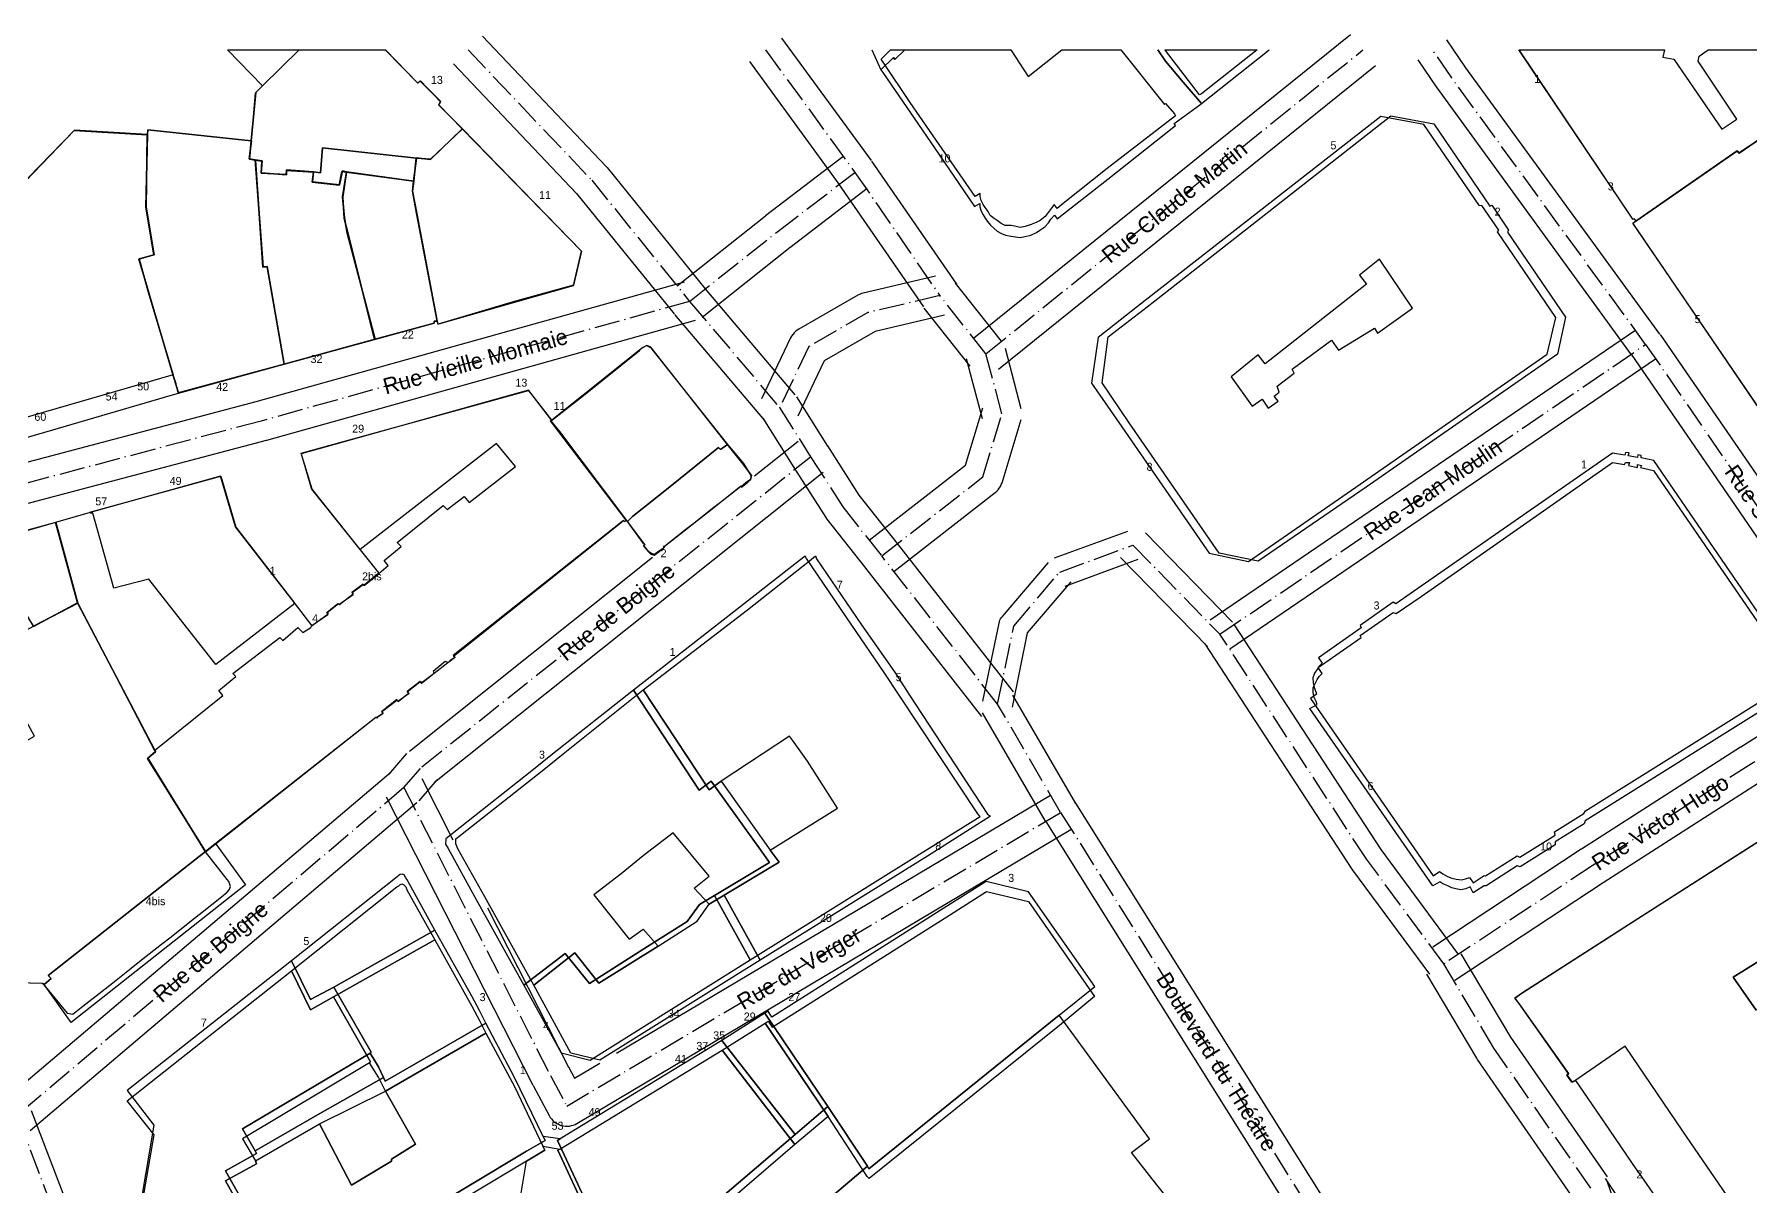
# Model space of a CAD drawing. Header units: metres. Extents: x 1927837 to 1928448, y 4266568 to 4267119.
# Drawn here: x 1928034.6 to 1928206.1, y 4267003.2 to 4267118.4 of the extents above; entities that cross this region are included whole.
import ezdxf
from ezdxf.enums import TextEntityAlignment as Align

# ---------------------------------------------------------------- set-up
doc = ezdxf.new("R2010")
doc.units = ezdxf.units.M
doc.linetypes.add('DASHDOT', pattern=[3.556, 2.54, -0.508, 0, -0.508])
for name, color, linetype in [('BAT_BATI', 8, 'CONTINUOUS'), ('CAD_LIMITE', 94, 'CONTINUOUS'), ('TXT_ADRESSE', 8, 'CONTINUOUS'), ('TXT_VOIE', 7, 'CONTINUOUS'), ('VOI_AXE', 1, 'DASHDOT'), ('VOI_BORDURE', 7, 'CONTINUOUS')]:
    doc.layers.add(name, color=color, linetype=linetype)

msp = doc.modelspace()

# ---------------------------------------------------------------- linework, layer by layer
at = {"layer": 'BAT_BATI'}
for points in [[(1928057.36, 4267113.21), (1928053.86, 4267116.8), (1928061.04, 4267116.8)], [(1928072.87, 4267113.5), (1928073.17, 4267113.7), (1928075.17, 4267111.59), (1928075.07, 4267111.39), (1928074.97, 4267111.29), (1928077.37, 4267108.89), (1928074.17, 4267105.89), (1928072.77, 4267105.99), (1928063.36, 4267107), (1928063.16, 4267104.5), (1928062.46, 4267104.6), (1928059.76, 4267104.8), (1928059.76, 4267104.3), (1928057.25, 4267104.51), (1928057.35, 4267105.71), (1928056.65, 4267105.81), (1928056.05, 4267105.91), (1928056.26, 4267107.71), (1928056.66, 4267112.51), (1928057.36, 4267113.21), (1928061.04, 4267116.8), (1928069.67, 4267116.8)], [(1928147.53, 4267111.33), (1928147.63, 4267111.43), (1928148.53, 4267110.42), (1928148.63, 4267110.22), (1928141.82, 4267104.93), (1928137.41, 4267101.43), (1928136.81, 4267100.93), (1928136.51, 4267101.33), (1928136.21, 4267100.93), (1928135.91, 4267100.53), (1928135.61, 4267100.13), (1928135.11, 4267099.73), (1928134.71, 4267099.53), (1928134.21, 4267099.33), (1928133.61, 4267099.13), (1928133.11, 4267099.03), (1928132.71, 4267099.13), (1928132.21, 4267099.23), (1928131.61, 4267099.23), (1928131.21, 4267099.43), (1928130.81, 4267099.73), (1928130.51, 4267099.93), (1928130.11, 4267100.23), (1928129.91, 4267100.63), (1928129.61, 4267101.04), (1928129.41, 4267101.33), (1928129.21, 4267101.74), (1928129.11, 4267102.14), (1928129.11, 4267102.44), (1928128.61, 4267102.14), (1928125.01, 4267107.34), (1928122.11, 4267111.55), (1928119.41, 4267115.56), (1928119.21, 4267115.86), (1928120.15, 4267116.8), (1928132.18, 4267116.8), (1928133.92, 4267114.14), (1928137.29, 4267116.8), (1928143.18, 4267116.8)], [(1928151.23, 4267112.42), (1928151.03, 4267112.32), (1928147.64, 4267116.73), (1928147.59, 4267116.8), (1928156.79, 4267116.8)], [(1928211.58, 4267111.07), (1928208.07, 4267108.57), (1928204.97, 4267106.47), (1928204.77, 4267106.67), (1928194.66, 4267099.67), (1928194.56, 4267099.87), (1928194.36, 4267099.87), (1928183, 4267116.8), (1928197.53, 4267116.8), (1928197.37, 4267116.08), (1928198.47, 4267115.88), (1928203.27, 4267108.87), (1928204.77, 4267109.87), (1928200.88, 4267115.68), (1928200.98, 4267116.18), (1928201.9, 4267116.8), (1928207.73, 4267116.8)], [(1928056.26, 4267107.71), (1928056.05, 4267105.91), (1928056.65, 4267105.81), (1928057.44, 4267095.1), (1928057.84, 4267095.1), (1928059.54, 4267085.39), (1928048.93, 4267082.5), (1928048.73, 4267083.4), (1928048.43, 4267084.3), (1928046.03, 4267092.31), (1928045.83, 4267093.01), (1928045.04, 4267095.91), (1928046.54, 4267096.31), (1928045.74, 4267101.11), (1928045.85, 4267108.32), (1928045.95, 4267108.82)], [(1928089.27, 4267096.67), (1928088.47, 4267093.27), (1928082.66, 4267091.67), (1928074.95, 4267089.38), (1928074.85, 4267089.68), (1928072.76, 4267100.49), (1928072.36, 4267102.69), (1928072.46, 4267103.69), (1928072.77, 4267105.99), (1928074.17, 4267105.89), (1928077.37, 4267108.89)], [(1928145.81, 4267091.11), (1928150.42, 4267094.71), (1928170.15, 4267110.2), (1928174.45, 4267109.4), (1928180.05, 4267101.19), (1928180.25, 4267101.29), (1928181.94, 4267098.78), (1928181.84, 4267098.58), (1928187.64, 4267090.07), (1928186.84, 4267086.37), (1928167.71, 4267073.08), (1928156.89, 4267065.68), (1928152.99, 4267066.49), (1928144, 4267079.5), (1928141.3, 4267083.51), (1928141.9, 4267088.11)], [(1928072.77, 4267105.99), (1928072.46, 4267103.69), (1928065.76, 4267104.6), (1928065.36, 4267104.7), (1928065.06, 4267103.3), (1928062.36, 4267103.6), (1928062.46, 4267104.6), (1928063.16, 4267104.5), (1928063.36, 4267107)], [(1928057.35, 4267105.71), (1928057.25, 4267104.51), (1928059.76, 4267104.3), (1928059.76, 4267104.8), (1928062.46, 4267104.6), (1928062.36, 4267103.6), (1928065.06, 4267103.3), (1928065.36, 4267104.7), (1928065.76, 4267104.6), (1928065.36, 4267102.1), (1928065.56, 4267100), (1928065.85, 4267098.49), (1928068.65, 4267087.88), (1928059.54, 4267085.39), (1928057.84, 4267095.1), (1928057.44, 4267095.1), (1928056.65, 4267105.81)], [(1928072.46, 4267103.69), (1928072.36, 4267102.69), (1928072.76, 4267100.49), (1928074.85, 4267089.68), (1928074.55, 4267089.68), (1928074.55, 4267089.48), (1928068.65, 4267087.88), (1928065.85, 4267098.49), (1928065.56, 4267100), (1928065.36, 4267102.1), (1928065.76, 4267104.6)], [(1928156.31, 4267081.19), (1928157.31, 4267081.89), (1928157.91, 4267080.99), (1928158.91, 4267081.69), (1928158.51, 4267082.19), (1928159.01, 4267082.59), (1928158.81, 4267083.19), (1928160.51, 4267084.49), (1928160.31, 4267084.89), (1928164.22, 4267087.79), (1928164.92, 4267086.79), (1928168.53, 4267088.99), (1928168.83, 4267088.49), (1928172.33, 4267090.99), (1928169.03, 4267095.89), (1928167.03, 4267094.29), (1928167.73, 4267093.39), (1928157.61, 4267085.4), (1928156.91, 4267086.3), (1928154.21, 4267084.1)], [(1928103.86, 4267077.34), (1928103.16, 4267076.84), (1928102.96, 4267077.04), (1928098.26, 4267073.24), (1928094.35, 4267070.14), (1928093.85, 4267069.64), (1928093.75, 4267069.74), (1928087.05, 4267078.66), (1928086.15, 4267079.76), (1928086.25, 4267079.76), (1928089.46, 4267082.26), (1928095.07, 4267086.76), (1928095.37, 4267087.06), (1928095.77, 4267087.26), (1928096.17, 4267087.06)], [(1928086.25, 4267079.76), (1928086.15, 4267079.76), (1928087.05, 4267078.66), (1928093.75, 4267069.74), (1928093.55, 4267069.64), (1928093.45, 4267069.74), (1928076.42, 4267056.25), (1928076.62, 4267056.05), (1928076.12, 4267055.75), (1928075.92, 4267055.55), (1928075.62, 4267055.65), (1928074.42, 4267054.65), (1928074.52, 4267054.45), (1928073.32, 4267053.55), (1928073.12, 4267053.65), (1928071.82, 4267052.65), (1928072.02, 4267052.45), (1928070.91, 4267051.65), (1928070.81, 4267051.85), (1928069.31, 4267050.65), (1928069.41, 4267050.45), (1928069.11, 4267050.25), (1928068.81, 4267050.05), (1928068.71, 4267050.05), (1928051.68, 4267036.66), (1928045.89, 4267045.97), (1928046.69, 4267046.67), (1928046.59, 4267046.77), (1928053.4, 4267052.27), (1928053, 4267052.77), (1928054.7, 4267054.17), (1928054.4, 4267054.47), (1928059.11, 4267058.07), (1928059.41, 4267057.77), (1928060.91, 4267059.07), (1928061.41, 4267058.57), (1928062.21, 4267059.07), (1928062.31, 4267059.27), (1928063.92, 4267060.37), (1928063.82, 4267060.57), (1928064.92, 4267061.47), (1928065.02, 4267061.37), (1928066.42, 4267062.36), (1928066.32, 4267062.56), (1928067.42, 4267063.36), (1928067.52, 4267063.26), (1928069.02, 4267064.46), (1928069.23, 4267064.66), (1928069.93, 4267065.26), (1928069.53, 4267065.76), (1928071.23, 4267067.16), (1928070.83, 4267067.56), (1928075.44, 4267071.26), (1928075.84, 4267070.86), (1928077.54, 4267072.16), (1928078.04, 4267071.56), (1928082.65, 4267075.16), (1928080.75, 4267077.46), (1928067.13, 4267066.87), (1928062.33, 4267072.88), (1928061.23, 4267076.48), (1928083.95, 4267082.76)], [(1928105.46, 4267075.44), (1928105.96, 4267074.64), (1928106.26, 4267074.24), (1928106.16, 4267073.84), (1928105.86, 4267073.64), (1928105.26, 4267073.14), (1928105.16, 4267073.14), (1928103.16, 4267071.54), (1928102.36, 4267070.94), (1928100.35, 4267069.34), (1928099.55, 4267068.74), (1928097.55, 4267067.14), (1928097.45, 4267067.14), (1928097.55, 4267067.04), (1928096.95, 4267066.64), (1928096.55, 4267066.34), (1928096.25, 4267066.44), (1928095.95, 4267066.64), (1928095.45, 4267067.24), (1928095.55, 4267067.34), (1928095.45, 4267067.44), (1928093.85, 4267069.64), (1928094.35, 4267070.14), (1928098.26, 4267073.24), (1928102.96, 4267077.04), (1928103.16, 4267076.84), (1928103.86, 4267077.34)], [(1928054.72, 4267069.08), (1928060.62, 4267061.47), (1928052.7, 4267055.37), (1928046.01, 4267063.88), (1928042.5, 4267062.99), (1928040.41, 4267070.5), (1928040.21, 4267070.5), (1928040.11, 4267070.6), (1928053.22, 4267074.19)], [(1928038.9, 4267061.49), (1928034.49, 4267059.19), (1928029.4, 4267067.5), (1928036.7, 4267069.6)], [(1928103.52, 4267032.31), (1928109.03, 4267035.6), (1928108.13, 4267036.81), (1928114.84, 4267041), (1928111.84, 4267045.71), (1928110.34, 4267047.81), (1928110.04, 4267048.21), (1928103.23, 4267043.71), (1928102.03, 4267042.82), (1928095.43, 4267052.83), (1928105.85, 4267060.83), (1928112.06, 4267065.72), (1928112.66, 4267066.22), (1928112.76, 4267065.92), (1928117.26, 4267059.31), (1928120.56, 4267054.61), (1928122.05, 4267052.3), (1928129.85, 4267040.39), (1928130.15, 4267040.19), (1928123.84, 4267036.19), (1928107.12, 4267025.8)], [(1928046.59, 4267046.77), (1928046.69, 4267046.67), (1928045.89, 4267045.97), (1928051.68, 4267036.66), (1928035.96, 4267024.26), (1928036.26, 4267023.96), (1928035.56, 4267023.36), (1928035.36, 4267023.46), (1928027.95, 4267023.67), (1928022.86, 4267035.28), (1928019.37, 4267042.89), (1928025.97, 4267046.79), (1928027.47, 4267044.19), (1928034.58, 4267048.18), (1928030.19, 4267056.19), (1928030.09, 4267056.79), (1928034.49, 4267059.19), (1928038.9, 4267061.49)], [(1928079.6, 4267032.13), (1928076.91, 4267036.94), (1928076.71, 4267037.44), (1928076.71, 4267037.94), (1928085.32, 4267044.73), (1928087.42, 4267046.43), (1928095.43, 4267052.83), (1928102.03, 4267042.82), (1928103.23, 4267043.71), (1928108.13, 4267036.81), (1928109.03, 4267035.6), (1928103.52, 4267032.31), (1928102.02, 4267031.41), (1928100.52, 4267033.01), (1928102.02, 4267034.21), (1928098.42, 4267038.52), (1928095.42, 4267036.22), (1928093.22, 4267034.42), (1928090.51, 4267032.32), (1928094.01, 4267027.91), (1928095.41, 4267028.91), (1928096.91, 4267027.21), (1928091, 4267023.51), (1928088.6, 4267026.52), (1928084.5, 4267023.32)], [(1928038.26, 4267019.56), (1928035.56, 4267023.36), (1928036.26, 4267023.96), (1928035.96, 4267024.26), (1928051.68, 4267036.66), (1928052.69, 4267037.46), (1928055.68, 4267033.35)], [(1928060.28, 4267024.74), (1928070.8, 4267033.14), (1928071, 4267033.24), (1928071.1, 4267033.34), (1928071.3, 4267033.44), (1928071.5, 4267033.34), (1928071.7, 4267033.14), (1928071.8, 4267032.84), (1928074.59, 4267027.83), (1928064.48, 4267022.14), (1928062.18, 4267020.84)], [(1928088.19, 4267016.51), (1928084.5, 4267023.32), (1928088.6, 4267026.52), (1928091, 4267023.51), (1928096.91, 4267027.21), (1928100.82, 4267029.71), (1928102.02, 4267031.41), (1928103.52, 4267032.31), (1928107.12, 4267025.8), (1928091.1, 4267015.81)], [(1928117.81, 4267004.17), (1928113.91, 4267010.18), (1928107.61, 4267019.49), (1928107.91, 4267019.69), (1928108.31, 4267019.09), (1928126.14, 4267030.38), (1928129.74, 4267032.68), (1928133.94, 4267031.68), (1928140.54, 4267022.16), (1928137.03, 4267019.27), (1928118.01, 4267003.97)], [(1928069.48, 4267013.12), (1928068.98, 4267014.12), (1928068.08, 4267015.53), (1928068.18, 4267015.63), (1928064.48, 4267022.14), (1928074.59, 4267027.83), (1928078.29, 4267021.22), (1928079.09, 4267019.72), (1928079.69, 4267018.52), (1928069.68, 4267012.72)], [(1928209.7, 4267027.4), (1928211.9, 4267024.3), (1928210.5, 4267023.4), (1928206.69, 4267020.8), (1928204.39, 4267024.11)], [(1928049.44, 4266992.03), (1928047.24, 4266996.63), (1928045.25, 4267000.84), (1928046.55, 4267008.34), (1928043.86, 4267011.75), (1928060.28, 4267024.74), (1928062.18, 4267020.84), (1928064.48, 4267022.14), (1928068.18, 4267015.63), (1928068.08, 4267015.53), (1928055.36, 4267007.93), (1928056.66, 4267005.73), (1928056.76, 4267005.43), (1928053.66, 4267003.73), (1928057.45, 4266997.02)], [(1928103.31, 4267016.79), (1928107.61, 4267019.49), (1928113.91, 4267010.18), (1928110.6, 4267007.38)], [(1928053.66, 4267003.73), (1928056.76, 4267005.43), (1928056.66, 4267005.73), (1928063.07, 4267009.43), (1928066.26, 4267003.32), (1928070.27, 4267005.72), (1928070.27, 4267005.92), (1928072.67, 4267007.42), (1928069.68, 4267012.72), (1928079.69, 4267018.52), (1928082.59, 4267013.11), (1928085.38, 4267007.2), (1928085.58, 4267006.8), (1928083.78, 4267005.7), (1928066.76, 4266995.51), (1928066.26, 4266995.61), (1928064.66, 4266998.32), (1928064.06, 4266999.32), (1928063.36, 4267000.42), (1928063.26, 4267000.62), (1928057.45, 4266997.02)], [(1928086.88, 4267006.8), (1928087.08, 4267006.9), (1928103.31, 4267016.79), (1928110.6, 4267007.38), (1928099.09, 4266997.48), (1928092.68, 4266994.29)], [(1928069.68, 4267012.72), (1928072.67, 4267007.42), (1928070.27, 4267005.92), (1928070.27, 4267005.72), (1928066.26, 4267003.32), (1928063.07, 4267009.43)], [(1928088.87, 4266994.99), (1928085.48, 4267000.7), (1928083.08, 4267001.5), (1928083.78, 4267005.7), (1928085.58, 4267006.8), (1928085.38, 4267007.2), (1928087.08, 4267006.9), (1928086.88, 4267006.8), (1928092.68, 4266994.29), (1928089.97, 4266993.09)]]:
    msp.add_lwpolyline(points, close=True, dxfattribs=at)
for points in [[(1928032.83, 4267102.83), (1928038.54, 4267108.73), (1928045.85, 4267108.32), (1928045.74, 4267101.11), (1928046.54, 4267096.31), (1928045.04, 4267095.91), (1928045.83, 4267093.01), (1928046.03, 4267092.31), (1928048.43, 4267084.3), (1928030.81, 4267079.21)], [(1928207.55, 4267080.15), (1928194.36, 4267099.47), (1928194.66, 4267099.67), (1928204.77, 4267106.67), (1928204.97, 4267106.47), (1928208.07, 4267108.57)], [(1928208.62, 4267051.62), (1928189.6, 4267039.73), (1928189.5, 4267039.43), (1928186.59, 4267037.63), (1928186.59, 4267037.33), (1928183.09, 4267035.13), (1928182.79, 4267035.23), (1928179.68, 4267033.24), (1928179.48, 4267033.24), (1928178.38, 4267032.54), (1928178.08, 4267033.14), (1928177.68, 4267032.94), (1928177.18, 4267032.84), (1928176.68, 4267032.94), (1928176.28, 4267033.04), (1928175.88, 4267033.24), (1928175.38, 4267033.44), (1928175.08, 4267033.64), (1928174.38, 4267033.24), (1928162.08, 4267050.97), (1928162.79, 4267051.36), (1928162.69, 4267051.67), (1928162.49, 4267052.07), (1928162.39, 4267052.57), (1928162.39, 4267053.07), (1928162.59, 4267053.47), (1928162.79, 4267053.87), (1928162.99, 4267054.17), (1928163.29, 4267054.47), (1928162.89, 4267055.07), (1928167.19, 4267058.07), (1928167.1, 4267058.27), (1928170.4, 4267060.57), (1928170.7, 4267060.47), (1928173.2, 4267062.16), (1928192.33, 4267075.56), (1928193.53, 4267075.36), (1928193.63, 4267075.55), (1928194.03, 4267075.55), (1928193.93, 4267075.25), (1928194.83, 4267075.05), (1928194.83, 4267075.35), (1928195.23, 4267075.25), (1928195.13, 4267075.05), (1928196.43, 4267074.75), (1928206.83, 4267059.63)], [(1928206.26, 4266987.78), (1928202.26, 4266993.58), (1928200.96, 4266995.49), (1928200.86, 4266995.39), (1928200.46, 4266995.89), (1928200.76, 4266996.09), (1928205.77, 4266999.38), (1928199.37, 4267008.7), (1928193.58, 4267017.21), (1928188.67, 4267013.81), (1928188.27, 4267013.61), (1928187.77, 4267014.31), (1928187.97, 4267014.41), (1928182.97, 4267021.52), (1928182.57, 4267022.02), (1928183.27, 4267022.52), (1928195.29, 4267030.22), (1928224.03, 4267048.61)], [(1928209.7, 4267027.4), (1928204.39, 4267024.11), (1928206.69, 4267020.8)]]:
    msp.add_lwpolyline(points, dxfattribs=at)
at = {"layer": 'CAD_LIMITE'}
for points in [[(1928016.96, 4267116.8), (1928025.37, 4267109.4), (1928026.17, 4267108.71), (1928032.85, 4267102.82), (1928038.58, 4267108.76), (1928045.89, 4267108.35), (1928045.91, 4267108.82), (1928056.24, 4267107.69)], [(1928045.89, 4267108.35), (1928038.58, 4267108.76), (1928032.85, 4267102.82), (1928026.17, 4267108.71), (1928025.37, 4267109.4), (1928016.96, 4267116.8)], [(1928056.24, 4267107.69), (1928056.08, 4267105.87), (1928056.66, 4267105.77), (1928057.32, 4267105.66), (1928057.23, 4267104.49), (1928059.73, 4267104.33), (1928059.76, 4267104.75), (1928062.46, 4267104.56), (1928062.35, 4267103.56), (1928065.05, 4267103.29), (1928065.32, 4267104.64), (1928065.77, 4267104.59), (1928072.49, 4267103.68), (1928072.72, 4267106.02), (1928074.17, 4267105.85), (1928077.32, 4267108.91), (1928074.99, 4267111.32), (1928075.07, 4267111.43), (1928075.19, 4267111.63), (1928073.14, 4267113.68), (1928072.89, 4267113.46), (1928069.64, 4267116.8)], [(1928061.05, 4267116.8), (1928057.4, 4267113.23), (1928056.7, 4267112.55), (1928056.24, 4267107.69)], [(1928056.24, 4267107.69), (1928056.7, 4267112.55), (1928057.4, 4267113.23), (1928061.05, 4267116.8)], [(1928118.28, 4267116.8), (1928119.2, 4267114.82), (1928120.44, 4267116.05), (1928120.6, 4267115.84), (1928121.58, 4267116.8)], [(1928121.58, 4267116.8), (1928120.6, 4267115.84), (1928120.44, 4267116.05), (1928119.2, 4267114.82), (1928119.38, 4267114.55), (1928122.15, 4267110.51), (1928124.98, 4267106.37), (1928128.56, 4267101.13), (1928129.08, 4267101.43), (1928129.07, 4267101.1), (1928129.21, 4267100.68), (1928129.41, 4267100.31), (1928129.6, 4267099.99), (1928129.85, 4267099.64), (1928130.14, 4267099.27), (1928130.48, 4267098.97), (1928130.82, 4267098.69), (1928131.24, 4267098.44), (1928131.64, 4267098.26), (1928132.21, 4267098.19), (1928132.65, 4267098.1), (1928133.12, 4267098.05), (1928133.62, 4267098.15), (1928134.17, 4267098.29), (1928134.73, 4267098.55), (1928135.08, 4267098.77), (1928135.57, 4267099.11), (1928135.94, 4267099.51), (1928136.18, 4267099.88), (1928136.54, 4267100.27), (1928136.8, 4267099.9), (1928137.45, 4267100.4), (1928141.86, 4267103.88), (1928148.65, 4267109.24), (1928148.5, 4267109.43), (1928151.06, 4267111.3), (1928151.24, 4267111.44), (1928149.42, 4267113.57), (1928147.64, 4267115.67), (1928146.88, 4267116.8)], [(1928146.88, 4267116.8), (1928147.64, 4267115.67), (1928149.42, 4267113.57), (1928151.24, 4267111.44), (1928157.99, 4267116.8)], [(1928182.93, 4267116.8), (1928194.33, 4267099.86), (1928194.5, 4267099.91), (1928194.65, 4267099.69)], [(1928194.65, 4267099.69), (1928204.78, 4267106.69), (1928204.98, 4267106.46), (1928208.07, 4267108.61), (1928211.6, 4267111.06), (1928207.7, 4267116.8)], [(1928056.24, 4267107.69), (1928045.91, 4267108.82), (1928045.89, 4267108.35), (1928045.7, 4267101.09), (1928046.5, 4267096.31), (1928045.02, 4267095.87), (1928045.88, 4267092.98), (1928046.08, 4267092.29), (1928048.45, 4267084.26), (1928048.7, 4267083.38), (1928048.96, 4267082.48), (1928059.54, 4267085.38), (1928057.85, 4267095.13), (1928057.42, 4267095.09), (1928056.66, 4267105.77), (1928056.08, 4267105.87), (1928056.24, 4267107.69)], [(1928072.49, 4267103.68), (1928072.38, 4267102.66), (1928072.8, 4267100.43), (1928074.85, 4267089.69), (1928074.91, 4267089.39), (1928082.7, 4267091.62), (1928088.46, 4267093.26), (1928089.27, 4267096.69), (1928077.32, 4267108.91), (1928074.17, 4267105.85), (1928072.72, 4267106.02), (1928072.49, 4267103.68)], [(1928140.25, 4267083.48), (1928142.97, 4267079.54), (1928152.02, 4267066.49), (1928155.93, 4267065.65), (1928166.66, 4267073.09), (1928185.81, 4267086.39), (1928186.67, 4267090.05), (1928180.83, 4267098.62), (1928180.95, 4267098.77), (1928179.26, 4267101.23), (1928179.04, 4267101.21), (1928173.48, 4267109.35), (1928169.15, 4267110.15), (1928149.4, 4267094.71), (1928144.84, 4267091.13), (1928140.92, 4267088.06), (1928140.25, 4267083.48)], [(1928027.66, 4267076.28), (1928035.62, 4267078.6), (1928048.36, 4267082.32), (1928048.96, 4267082.48), (1928048.7, 4267083.38), (1928048.45, 4267084.26), (1928046.08, 4267092.29), (1928045.88, 4267092.98), (1928045.02, 4267095.87), (1928046.5, 4267096.31), (1928045.7, 4267101.09), (1928045.89, 4267108.35)], [(1928208.07, 4267108.61), (1928204.98, 4267106.46), (1928204.78, 4267106.69), (1928194.65, 4267099.69)], [(1928056.66, 4267105.77), (1928057.42, 4267095.09), (1928057.85, 4267095.13), (1928059.54, 4267085.38), (1928068.58, 4267087.85), (1928065.89, 4267098.53), (1928065.54, 4267099.94), (1928065.39, 4267102.06), (1928065.77, 4267104.59), (1928065.32, 4267104.64), (1928065.05, 4267103.29), (1928062.35, 4267103.56), (1928062.46, 4267104.56), (1928059.76, 4267104.75), (1928059.73, 4267104.33), (1928057.23, 4267104.49), (1928057.32, 4267105.66), (1928056.66, 4267105.77)], [(1928065.77, 4267104.59), (1928065.39, 4267102.06), (1928065.54, 4267099.94), (1928065.89, 4267098.53), (1928068.58, 4267087.85), (1928074.52, 4267089.47), (1928074.53, 4267089.65), (1928074.85, 4267089.69), (1928072.8, 4267100.43), (1928072.38, 4267102.66), (1928072.49, 4267103.68), (1928065.77, 4267104.59)], [(1928194.65, 4267099.69), (1928194.37, 4267099.43), (1928207.53, 4267080.1)], [(1928093.72, 4267069.79), (1928093.83, 4267069.65), (1928095.45, 4267067.48), (1928095.58, 4267067.32), (1928095.46, 4267067.26), (1928095.96, 4267066.61), (1928096.2, 4267066.4), (1928096.54, 4267066.3), (1928096.98, 4267066.62), (1928097.5, 4267067.04), (1928097.45, 4267067.11), (1928097.51, 4267067.17), (1928099.51, 4267068.72), (1928100.32, 4267069.35), (1928102.34, 4267070.93), (1928103.15, 4267071.57), (1928105.19, 4267073.17), (1928105.27, 4267073.09), (1928105.89, 4267073.6), (1928106.2, 4267073.86), (1928106.22, 4267074.24), (1928105.99, 4267074.63), (1928105.41, 4267075.38), (1928103.83, 4267077.38), (1928096.2, 4267087.07), (1928095.79, 4267087.24), (1928095.37, 4267087.03), (1928095.06, 4267086.77), (1928089.43, 4267082.29), (1928086.29, 4267079.79), (1928086.17, 4267079.71), (1928087, 4267078.62), (1928093.72, 4267069.79)], [(1928051.67, 4267036.64), (1928068.69, 4267050.09), (1928068.79, 4267050), (1928069.09, 4267050.25), (1928069.42, 4267050.49), (1928069.26, 4267050.63), (1928070.8, 4267051.8), (1928070.93, 4267051.66), (1928071.97, 4267052.49), (1928071.85, 4267052.63), (1928073.11, 4267053.61), (1928073.27, 4267053.5), (1928074.54, 4267054.49), (1928075.89, 4267055.55), (1928076.14, 4267055.74), (1928076.6, 4267056.09), (1928076.47, 4267056.2), (1928093.44, 4267069.73), (1928093.58, 4267069.66), (1928093.72, 4267069.79), (1928087, 4267078.62), (1928086.17, 4267079.71), (1928086.29, 4267079.79), (1928083.97, 4267082.77), (1928061.25, 4267076.43), (1928062.28, 4267072.9), (1928067.15, 4267066.81), (1928069.01, 4267064.5), (1928067.54, 4267063.29), (1928067.44, 4267063.38), (1928066.31, 4267062.55), (1928066.44, 4267062.4), (1928065.06, 4267061.31), (1928064.96, 4267061.43), (1928063.83, 4267060.52), (1928063.93, 4267060.39), (1928062.35, 4267059.21), (1928060.56, 4267061.51), (1928054.67, 4267069.12), (1928053.18, 4267074.17), (1928040.15, 4267070.54), (1928036.68, 4267069.57), (1928038.89, 4267061.51), (1928046.6, 4267046.8), (1928046.69, 4267046.64), (1928045.92, 4267046.01), (1928051.67, 4267036.64)], [(1928206.86, 4267060.58), (1928196.46, 4267075.74), (1928195.19, 4267076.02), (1928195.19, 4267076.26), (1928194.87, 4267076.33), (1928194.84, 4267076.06), (1928193.88, 4267076.23), (1928193.98, 4267076.53), (1928193.62, 4267076.55), (1928193.55, 4267076.29), (1928192.31, 4267076.5), (1928173.19, 4267063.18), (1928170.66, 4267061.42), (1928170.41, 4267061.6), (1928167.11, 4267059.26), (1928167.2, 4267059.02), (1928162.92, 4267056.04), (1928163.29, 4267055.48)], [(1928038.89, 4267061.51), (1928036.68, 4267069.57), (1928029.34, 4267067.54), (1928034.48, 4267059.15), (1928038.89, 4267061.51)], [(1928102.56, 4267032.28), (1928106.13, 4267025.84), (1928122.79, 4267036.23), (1928129.1, 4267040.16), (1928128.88, 4267040.43), (1928121.03, 4267052.28), (1928119.51, 4267054.57), (1928116.29, 4267059.28), (1928111.77, 4267065.96), (1928111.61, 4267066.19), (1928111.06, 4267065.75), (1928104.8, 4267060.87), (1928094.45, 4267052.79), (1928101.01, 4267042.79), (1928102.24, 4267043.69), (1928107.15, 4267036.84), (1928108.05, 4267035.55), (1928102.56, 4267032.28)], [(1928028, 4267023.7), (1928035.37, 4267023.51), (1928035.51, 4267023.34), (1928037.09, 4267021.44), (1928037.85, 4267020.52), (1928038.41, 4267020.4), (1928038.76, 4267020.67), (1928039.42, 4267021.19), (1928041.34, 4267022.71), (1928042.4, 4267023.55), (1928044.23, 4267025), (1928045.28, 4267025.82), (1928047.29, 4267027.41), (1928048.23, 4267028.15), (1928050.27, 4267029.77), (1928051.34, 4267030.61), (1928053.26, 4267032.14), (1928053.84, 4267032.59), (1928054.03, 4267032.84), (1928054.19, 4267033.17), (1928054.02, 4267033.67), (1928053.85, 4267033.88), (1928051.67, 4267036.64), (1928045.92, 4267046.01), (1928046.69, 4267046.64), (1928046.6, 4267046.8), (1928038.89, 4267061.51), (1928034.48, 4267059.15)], [(1928163.29, 4267055.48), (1928162.99, 4267055.18), (1928162.78, 4267054.84), (1928162.52, 4267054.48), (1928162.38, 4267054.03), (1928162.39, 4267053.51), (1928162.51, 4267053.05), (1928162.67, 4267052.62), (1928162.75, 4267052.38), (1928162.12, 4267051.95), (1928174.39, 4267034.23), (1928175.03, 4267034.68), (1928175.37, 4267034.44), (1928175.84, 4267034.18), (1928176.26, 4267034.01), (1928176.71, 4267033.91), (1928177.22, 4267033.84), (1928177.63, 4267033.92), (1928178.04, 4267034.07), (1928178.38, 4267033.55), (1928179.48, 4267034.26), (1928179.63, 4267034.22), (1928182.79, 4267036.23), (1928183.05, 4267036.09), (1928186.61, 4267038.3), (1928186.54, 4267038.64), (1928189.46, 4267040.45), (1928189.62, 4267040.72), (1928208.59, 4267052.58)], [(1928102.56, 4267032.28), (1928108.05, 4267035.55), (1928107.15, 4267036.84), (1928102.24, 4267043.69), (1928101.01, 4267042.79), (1928094.45, 4267052.79), (1928086.37, 4267046.4), (1928084.31, 4267044.74), (1928075.7, 4267037.93), (1928075.68, 4267037.4), (1928075.93, 4267036.96), (1928078.58, 4267032.16), (1928083.5, 4267023.29), (1928087.62, 4267026.48), (1928090.05, 4267023.48), (1928095.86, 4267027.16), (1928099.83, 4267029.67), (1928101.05, 4267031.37), (1928102.56, 4267032.28)], [(1928224, 4267048.61), (1928195.33, 4267030.24), (1928183.32, 4267022.54), (1928182.55, 4267022.01), (1928182.96, 4267021.48), (1928187.92, 4267014.46), (1928187.77, 4267014.33), (1928188.3, 4267013.62), (1928188.63, 4267013.78), (1928191.46, 4267009.63), (1928194.29, 4267005.49), (1928195.98, 4267003.03), (1928198.36, 4266999.57), (1928200.72, 4266996.1), (1928200.46, 4266995.91), (1928200.86, 4266995.43), (1928200.96, 4266995.49), (1928202.3, 4266993.54), (1928206.22, 4266987.8)], [(1928064.51, 4267023.1), (1928074.59, 4267028.79), (1928071.84, 4267033.83), (1928071.68, 4267034.1), (1928071.54, 4267034.34), (1928071.32, 4267034.4), (1928071.13, 4267034.37), (1928070.98, 4267034.27), (1928070.83, 4267034.12), (1928060.26, 4267025.72), (1928062.16, 4267021.87), (1928064.51, 4267023.1)], [(1928117.84, 4267005.2), (1928118, 4267004.96), (1928137.02, 4267020.29), (1928140.58, 4267023.18), (1928133.94, 4267032.64), (1928129.73, 4267033.66), (1928126.12, 4267031.39), (1928108.3, 4267020.1), (1928107.92, 4267020.7), (1928107.59, 4267020.49), (1928113.9, 4267011.16), (1928117.84, 4267005.2)], [(1928102.56, 4267032.28), (1928101.05, 4267031.37), (1928099.83, 4267029.67), (1928095.86, 4267027.16), (1928090.05, 4267023.48), (1928087.62, 4267026.48), (1928083.5, 4267023.29), (1928087.22, 4267016.53), (1928090.12, 4267015.8), (1928106.13, 4267025.84), (1928102.56, 4267032.28)], [(1928068.12, 4267016.49), (1928068.96, 4267015.14), (1928069.47, 4267014.08), (1928069.64, 4267013.7), (1928079.69, 4267019.51), (1928079.07, 4267020.76), (1928078.3, 4267022.2), (1928074.59, 4267028.79), (1928064.51, 4267023.1), (1928068.22, 4267016.6), (1928068.12, 4267016.49)], [(1928049.45, 4266992.99), (1928057.47, 4266998.02), (1928053.69, 4267004.73), (1928056.77, 4267006.46), (1928056.63, 4267006.73), (1928055.36, 4267008.94), (1928068.12, 4267016.49), (1928068.22, 4267016.6), (1928064.51, 4267023.1), (1928062.16, 4267021.87), (1928060.26, 4267025.72), (1928043.83, 4267012.77), (1928046.51, 4267009.31), (1928045.25, 4267001.8), (1928047.25, 4266997.62), (1928049.45, 4266992.99)], [(1928057.47, 4266998.02), (1928063.24, 4267001.57), (1928063.31, 4267001.46), (1928064.01, 4267000.36), (1928064.66, 4266999.3), (1928066.29, 4266996.61), (1928066.8, 4266996.53), (1928083.77, 4267006.72), (1928085.63, 4267007.76), (1928085.43, 4267008.18), (1928082.58, 4267014.09), (1928079.69, 4267019.51), (1928069.64, 4267013.7), (1928069.47, 4267014.08), (1928063.09, 4267010.46), (1928056.63, 4267006.73), (1928056.77, 4267006.46), (1928053.69, 4267004.73), (1928057.47, 4266998.02)], [(1928107.59, 4267020.49), (1928103.29, 4267017.77), (1928110.63, 4267008.36), (1928113.9, 4267011.16), (1928107.59, 4267020.49)], [(1928153.82, 4266967.53), (1928166.81, 4266975.78), (1928164.78, 4266978.67), (1928165.99, 4266979.42), (1928159.17, 4266987.93), (1928146.77, 4267003.35), (1928144.24, 4267006.56), (1928146.04, 4267007.94), (1928137.02, 4267020.29), (1928118, 4267004.96), (1928117.84, 4267005.2), (1928104.87, 4266994.18), (1928115.32, 4266981.64), (1928119.63, 4266976.49), (1928135.22, 4266989.29), (1928143.33, 4266979.24), (1928150.6, 4266971.25), (1928153.82, 4266967.53)], [(1928092.69, 4266995.26), (1928099.04, 4266998.49), (1928110.63, 4267008.36), (1928103.29, 4267017.77), (1928087.13, 4267007.93), (1928086.87, 4267007.77), (1928092.69, 4266995.26)], [(1928056.63, 4267006.73), (1928063.09, 4267010.46), (1928069.47, 4267014.08), (1928068.96, 4267015.14), (1928068.12, 4267016.49), (1928055.36, 4267008.94), (1928056.63, 4267006.73)], [(1928099.04, 4266998.49), (1928099.65, 4266997.66), (1928103.57, 4266995.09), (1928104.87, 4266994.18), (1928117.84, 4267005.2), (1928113.9, 4267011.16), (1928110.63, 4267008.36), (1928099.04, 4266998.49)], [(1928067.42, 4266987.01), (1928068.53, 4266984.55), (1928069.6, 4266985), (1928074.25, 4266987.1), (1928089.96, 4266994.04), (1928092.69, 4266995.26), (1928086.87, 4267007.77), (1928087.13, 4267007.93), (1928085.43, 4267008.18), (1928085.63, 4267007.76), (1928083.77, 4267006.72), (1928066.8, 4266996.53), (1928066.29, 4266996.61), (1928064.66, 4266999.3), (1928061.03, 4266997.03), (1928062.51, 4266994.76), (1928063.42, 4266995.32), (1928066.4, 4266994.45), (1928067.05, 4266993.37), (1928068.75, 4266990.59), (1928068.53, 4266987.74), (1928067.42, 4266987.01)]]:
    msp.add_lwpolyline(points, dxfattribs=at)
at = {"layer": 'VOI_AXE'}
for points in [[(1928077.92, 4267116.8), (1928090.28, 4267103.77), (1928100.07, 4267091.66)], [(1928107.66, 4267116.8), (1928116.6, 4267104.55)], [(1928129.69, 4267086.42), (1928167.37, 4267116.8)], [(1928195.64, 4267087.36), (1928176.25, 4267114), (1928174.34, 4267116.8)], [(1928108.89, 4267098.65), (1928116.6, 4267104.55)], [(1928116.6, 4267104.55), (1928125.09, 4267092.23)], [(1928100.07, 4267091.66), (1928108.89, 4267098.65)], [(1928100.07, 4267091.66), (1928057.23, 4267079.69)], [(1928100.07, 4267091.66), (1928109.07, 4267081.04)], [(1928125.09, 4267092.23), (1928117.89, 4267090.54), (1928111.98, 4267087.14), (1928109.07, 4267081.04)], [(1928129.69, 4267086.42), (1928125.09, 4267092.23)], [(1928131.29, 4267080.42), (1928129.69, 4267086.42)], [(1928153.08, 4267058.38), (1928195.64, 4267087.36)], [(1928195.64, 4267087.36), (1928206.04, 4267072.24), (1928214.33, 4267060.12), (1928218.93, 4267053.41)], [(1928057.23, 4267079.69), (1928030.5, 4267072.61), (1928022.99, 4267068.11), (1928017.18, 4267061.51), (1928009.07, 4267052.31), (1928008.67, 4267051.81), (1928003.46, 4267045.81)], [(1928109.07, 4267081.04), (1928112.17, 4267076.13)], [(1928119.27, 4267066.22), (1928129.38, 4267074.11), (1928131.29, 4267080.42)], [(1928073.31, 4267045.14), (1928112.17, 4267076.13)], [(1928112.17, 4267076.13), (1928115.37, 4267071.12), (1928119.27, 4267066.22)], [(1928130.86, 4267051.4), (1928119.27, 4267066.22)], [(1928137.08, 4267064.6), (1928144.39, 4267067.29)], [(1928144.39, 4267067.29), (1928153.08, 4267058.38)], [(1928130.86, 4267051.4), (1928132.47, 4267059.2), (1928137.08, 4267064.6)], [(1928175.47, 4267025.43), (1928167.77, 4267035.85), (1928153.08, 4267058.38)], [(1928218.93, 4267053.41), (1928206.21, 4267045.42), (1928190.29, 4267035.23), (1928175.47, 4267025.43)], [(1928137.16, 4267040.58), (1928130.86, 4267051.4)], [(1928071.51, 4267043.05), (1928073.31, 4267045.14)], [(1928071.51, 4267043.05), (1928032.85, 4267010.26)], [(1928071.51, 4267043.05), (1928086.19, 4267014.21)], [(1928086.19, 4267014.21), (1928087.79, 4267011.2), (1928137.16, 4267040.58)], [(1928137.16, 4267040.58), (1928168.43, 4266990.71)], [(1928190.16, 4267003), (1928180.47, 4267017.02), (1928175.47, 4267025.43)], [(1928032.85, 4267010.26), (1928036.54, 4267000.54), (1928041.73, 4266988.53), (1928048.62, 4266971.81), (1928057.01, 4266954.89)]]:
    msp.add_lwpolyline(points, dxfattribs=at)
at = {"layer": 'VOI_BORDURE'}
for points in [[(1928079.37, 4267118.17), (1928091.73, 4267105.15), (1928091.83, 4267105.03), (1928101.63, 4267092.91)], [(1928109.27, 4267117.98), (1928118.21, 4267105.73)], [(1928128.44, 4267087.98), (1928166.12, 4267118.35)], [(1928197.06, 4267088.39), (1928177.68, 4267115.01), (1928175.78, 4267117.79)], [(1928106.04, 4267115.62), (1928114.98, 4267103.37)], [(1928194.23, 4267086.33), (1928174.84, 4267112.97), (1928174.81, 4267113.01), (1928172.89, 4267115.81)], [(1928076.47, 4267115.42), (1928088.77, 4267102.45), (1928098.52, 4267090.4)], [(1928130.95, 4267084.87), (1928168.63, 4267115.24)], [(1928107.67, 4267100.24), (1928115.38, 4267106.14)], [(1928118.25, 4267105.69), (1928126.74, 4267093.37)], [(1928110.1, 4267097.06), (1928117.81, 4267102.96)], [(1928114.95, 4267103.42), (1928123.45, 4267091.1)], [(1928098.83, 4267093.22), (1928107.64, 4267100.22)], [(1928101.32, 4267090.09), (1928110.13, 4267097.09)], [(1928099.54, 4267093.58), (1928056.69, 4267081.61)], [(1928124.64, 4267094.18), (1928117.43, 4267092.48), (1928117.24, 4267092.43), (1928117.06, 4267092.36), (1928116.89, 4267092.27), (1928110.98, 4267088.87), (1928110.81, 4267088.77), (1928110.66, 4267088.64), (1928110.51, 4267088.5), (1928110.38, 4267088.34), (1928110.27, 4267088.18), (1928110.17, 4267088), (1928107.27, 4267081.9)], [(1928131.26, 4267087.67), (1928126.66, 4267093.47)], [(1928101.6, 4267092.95), (1928110.6, 4267082.33)], [(1928098.55, 4267090.36), (1928107.55, 4267079.75)], [(1928125.55, 4267090.29), (1928118.63, 4267088.66), (1928113.52, 4267085.72), (1928110.88, 4267080.18)], [(1928128.12, 4267085.18), (1928123.53, 4267090.99)], [(1928100.61, 4267089.73), (1928057.77, 4267077.76)], [(1928152.1, 4267059.83), (1928194.66, 4267088.81)], [(1928197.09, 4267088.35), (1928207.48, 4267073.23), (1928207.48, 4267073.23), (1928215.78, 4267061.11), (1928220.37, 4267054.4)], [(1928133.22, 4267080.93), (1928131.63, 4267086.94)], [(1928129.36, 4267079.9), (1928127.76, 4267085.91)], [(1928154.07, 4267056.93), (1928196.63, 4267085.92)], [(1928194.2, 4267086.37), (1928204.6, 4267071.25), (1928212.89, 4267059.13), (1928217.49, 4267052.42)], [(1928056.72, 4267081.62), (1928029.99, 4267074.54), (1928029.81, 4267074.48), (1928029.64, 4267074.41), (1928029.48, 4267074.32), (1928021.97, 4267069.83), (1928021.79, 4267069.71), (1928021.64, 4267069.58), (1928021.49, 4267069.43), (1928015.68, 4267062.83), (1928015.27, 4267062.37)], [(1928110.76, 4267082.11), (1928113.86, 4267077.2)], [(1928107.38, 4267079.97), (1928110.48, 4267075.06)], [(1928118.03, 4267067.79), (1928127.65, 4267075.3), (1928129.37, 4267081)], [(1928120.5, 4267064.64), (1928130.61, 4267072.54), (1928130.77, 4267072.67), (1928130.91, 4267072.82), (1928131.03, 4267072.98), (1928131.14, 4267073.16), (1928131.23, 4267073.34), (1928131.3, 4267073.53), (1928133.2, 4267079.84)], [(1928057.74, 4267077.75), (1928031.29, 4267070.74), (1928024.29, 4267066.55), (1928018.68, 4267060.19), (1928018.25, 4267059.7)], [(1928106.56, 4267074.22), (1928110.92, 4267077.7)], [(1928113.85, 4267077.21), (1928117, 4267072.29), (1928120.83, 4267067.46)], [(1928074.56, 4267043.58), (1928113.42, 4267074.57)], [(1928110.48, 4267075.06), (1928113.68, 4267070.05), (1928113.8, 4267069.88), (1928117.7, 4267064.97)], [(1928136.56, 4267066.01), (1928143.87, 4267068.7)], [(1928145.64, 4267068.52), (1928154.34, 4267059.6)], [(1928072.06, 4267046.71), (1928096.36, 4267066.08)], [(1928132.44, 4267052.63), (1928120.84, 4267067.45)], [(1928137.6, 4267063.19), (1928144.9, 4267065.89)], [(1928143.13, 4267066.07), (1928151.83, 4267057.16)], [(1928129.28, 4267050.16), (1928117.69, 4267064.99)], [(1928129.39, 4267051.7), (1928131, 4267059.5), (1928131.04, 4267059.65), (1928131.09, 4267059.79), (1928131.16, 4267059.93), (1928131.24, 4267060.05), (1928131.33, 4267060.17), (1928135.94, 4267065.57)], [(1928132.33, 4267051.09), (1928133.86, 4267058.52), (1928138.22, 4267063.63)], [(1928176.88, 4267026.47), (1928169.21, 4267036.85), (1928154.55, 4267059.34)], [(1928174.06, 4267024.39), (1928166.37, 4267034.81), (1928166.31, 4267034.89), (1928151.62, 4267057.42)], [(1928217.87, 4267055.11), (1928205.15, 4267047.11), (1928205.13, 4267047.1), (1928189.21, 4267036.91), (1928189.19, 4267036.9), (1928174.37, 4267027.1)], [(1928138.67, 4267041.46), (1928132.37, 4267052.28)], [(1928135.64, 4267039.7), (1928129.35, 4267050.52)], [(1928219.99, 4267051.72), (1928207.28, 4267043.73), (1928191.38, 4267033.55), (1928176.57, 4267023.76)], [(1928069.99, 4267044.35), (1928071.79, 4267046.45)], [(1928070.21, 4267044.57), (1928031.55, 4267011.78)], [(1928073.02, 4267041.74), (1928074.83, 4267043.84)], [(1928073.29, 4267043.95), (1928076.41, 4267037.83)], [(1928069.72, 4267042.14), (1928084.41, 4267013.3)], [(1928092.76, 4267016.49), (1928136.13, 4267042.3)], [(1928072.8, 4267041.52), (1928034.14, 4267008.73)], [(1928138.64, 4267041.51), (1928169.91, 4266991.64)], [(1928084.42, 4267013.27), (1928086.02, 4267010.26), (1928086.13, 4267010.09), (1928086.25, 4267009.93), (1928086.39, 4267009.78), (1928086.54, 4267009.65), (1928086.7, 4267009.53), (1928086.87, 4267009.43), (1928087.06, 4267009.34), (1928087.25, 4267009.28), (1928087.45, 4267009.23), (1928087.65, 4267009.21), (1928087.85, 4267009.21), (1928088.05, 4267009.22), (1928088.25, 4267009.26), (1928088.45, 4267009.32), (1928088.63, 4267009.39), (1928088.81, 4267009.49), (1928138.18, 4267038.86)], [(1928135.67, 4267039.65), (1928166.95, 4266989.78)], [(1928079.87, 4267031.04), (1928087.97, 4267015.12)], [(1928191.81, 4267004.14), (1928182.15, 4267018.1), (1928177.19, 4267026.45)], [(1928188.52, 4267001.86), (1928178.82, 4267015.88), (1928178.75, 4267016), (1928173.75, 4267024.41)], [(1928087.96, 4267015.15), (1928088.57, 4267014), (1928091.11, 4267015.51)], [(1928034.25, 4267010.79), (1928037.93, 4267001.11), (1928043.11, 4266989.13), (1928043.12, 4266989.1), (1928044.89, 4266984.81)], [(1928186.64, 4266988.46), (1928188.95, 4266990.06), (1928189.07, 4266990.15), (1928189.18, 4266990.26), (1928189.29, 4266990.37), (1928189.38, 4266990.49), (1928192.39, 4266994.79), (1928192.48, 4266994.94), (1928192.56, 4266995.1), (1928192.62, 4266995.27), (1928192.67, 4266995.44), (1928192.7, 4266995.62), (1928192.7, 4266995.79), (1928192.71, 4267000.8), (1928192.7, 4267000.95), (1928192.68, 4267001.1), (1928192.65, 4267001.25), (1928192.6, 4267001.4), (1928191.81, 4267003.6)], [(1928213.19, 4266972.65), (1928207.19, 4266981.36), (1928207.17, 4266981.39), (1928199.99, 4266991.38), (1928191.62, 4267003.97)]]:
    msp.add_lwpolyline(points, dxfattribs=at)

# ---------------------------------------------------------------- texts
at = {"layer": 'TXT_ADRESSE'}
for s, p in [('13', (1928074.21, 4267113.4)), ('1', (1928184.51, 4267113.49)), ('5', (1928164.13, 4267106.86)), ('10', (1928124.96, 4267105.55)), ('3', (1928191.85, 4267102.75)), ('11', (1928085.02, 4267101.89)), ('2', (1928180.54, 4267100.23)), ('5', (1928200.53, 4267089.49)), ('22', (1928071.31, 4267087.94)), ('32', (1928062.18, 4267085.5)), ('50', (1928044.85, 4267082.76)), ('42', (1928052.75, 4267082.71)), ('13', (1928082.65, 4267083.13)), ('54', (1928041.69, 4267081.75)), ('11', (1928086.48, 4267080.81)), ('60', (1928034.57, 4267079.72)), ('29', (1928066.34, 4267078.53)), ('8', (1928145.75, 4267074.72)), ('1', (1928189.18, 4267074.96)), ('49', (1928048.09, 4267073.31)), ('57', (1928040.66, 4267071.27)), ('2', (1928097.17, 4267066.08)), ('1', (1928058.1, 4267064.33)), ('2bis', (1928067.33, 4267063.77)), ('7', (1928114.78, 4267062.93)), ('3', (1928168.44, 4267060.86)), ('4', (1928062.34, 4267059.59)), ('1', (1928098.07, 4267056.21)), ('5', (1928120.66, 4267053.69)), ('3', (1928085.01, 4267045.95)), ('6', (1928167.84, 4267042.82)), ('8', (1928124.63, 4267036.82)), ('10', (1928185.09, 4267036.77)), ('3', (1928131.92, 4267033.63)), ('4bis', (1928045.7, 4267031.3)), ('20', (1928113.1, 4267029.62)), ('5', (1928061.46, 4267027.31)), ('3', (1928079.08, 4267021.71)), ('27', (1928109.94, 4267021.71)), ('7', (1928051.21, 4267019.16)), ('4', (1928085.43, 4267018.83)), ('34', (1928097.9, 4267020.06)), ('29', (1928105.48, 4267019.77)), ('35', (1928102.43, 4267017.89)), ('41', (1928098.6, 4267015.53)), ('37', (1928100.74, 4267016.83)), ('1', (1928083.1, 4267014.41)), ('49', (1928089.97, 4267010.21)), ('53', (1928086.27, 4267008.85)), ('2', (1928194.71, 4267003.98))]:
    msp.add_text(s, height=0.8, dxfattribs=at).set_placement(p)
at = {"layer": 'TXT_VOIE'}
for s, rotation, p in [('Rue Claude Martin', 38.8705, (1928148.53, 4267101.61)), ('Rue Vieille Monnaie', -344.3923, (1928078.65, 4267085.67)), ('Rue Jean Moulin', 34.2536, (1928174.36, 4267072.87)), ('Rue Salteur', -55.6061, (1928207.3, 4267070.4)), ('Rue de Boigne', 38.5702, (1928092.74, 4267060.64)), ('Rue Victor Hugo', -327.3721, (1928197.1, 4267039.58)), ('Rue de Boigne', -319.6975, (1928052.18, 4267026.65)), ('Rue du Verger', 30.7557, (1928111.01, 4267025.02)), ('Boulevard du Théâtre', -57.904, (1928152.79, 4267015.65))]:
    msp.add_text(s, height=1.6, rotation=rotation, dxfattribs=at).set_placement(p, align=Align.MIDDLE_CENTER)

doc.saveas('drawing.dxf')
